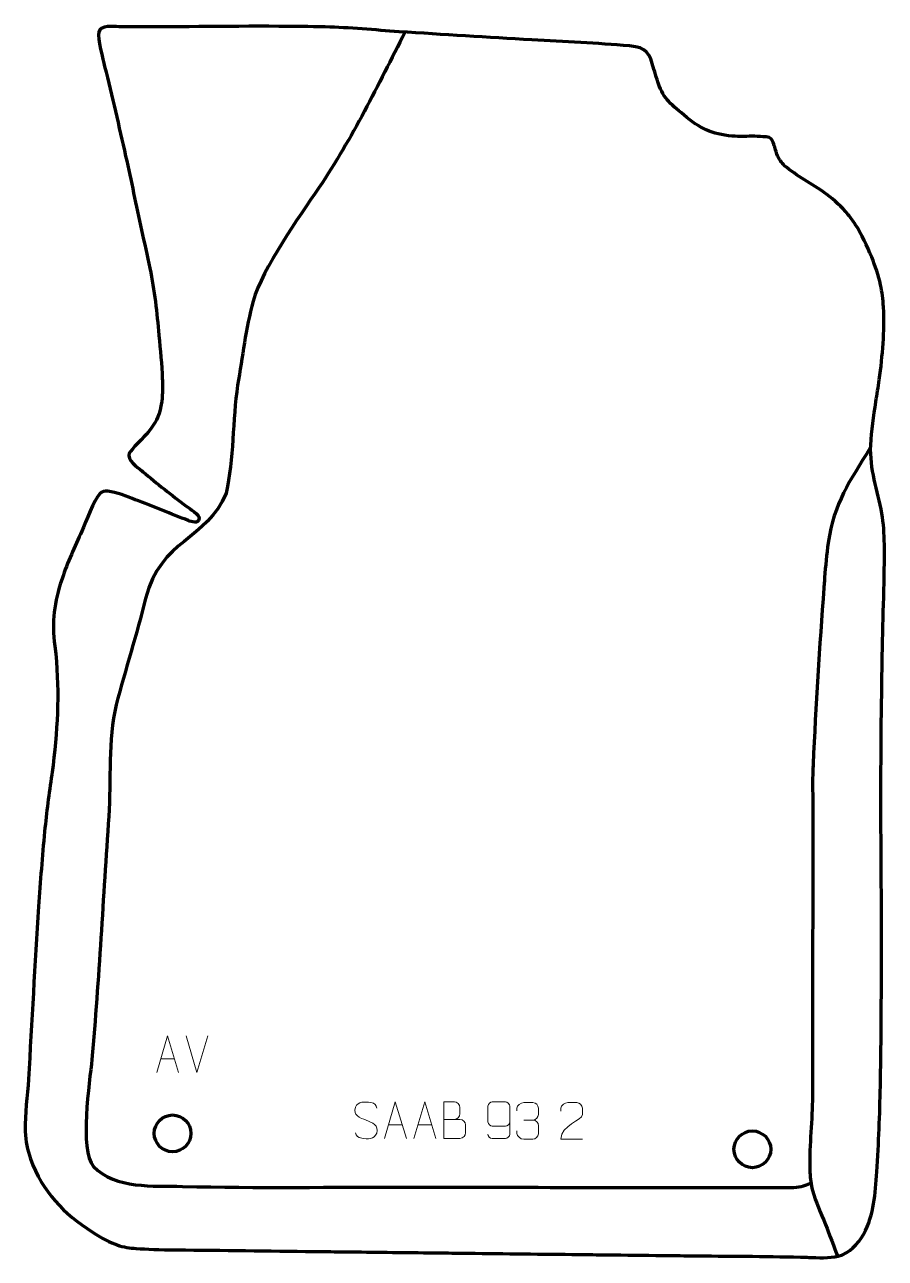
# Model space of a CAD drawing. Header units: millimetres. Extents: x 1161 to 1746, y 95 to 935.
import ezdxf

# ---------------------------------------------------------------- set-up
doc = ezdxf.new("R2010")
doc.units = ezdxf.units.MM
doc.header["$MEASUREMENT"] = 0
doc.layers.add('layer 1', color=7, linetype='Continuous', plot=False)
doc.layers.add('layer 2', color=7, linetype='Continuous')
doc.layers.add('layer 3', color=7, linetype='Continuous')

msp = doc.modelspace()

# ---------------------------------------------------------------- linework, layer by layer
at = {"layer": 'layer 1', "color": 250, "lineweight": 9}
for points, knots in [([(1250.5573, 221.6009), (1250.5573, 221.6009), (1257.9283, 246.5544), (1257.9283, 246.5544), (1257.9283, 246.5544), (1257.9283, 246.5544), (1265.4982, 221.6009), (1265.4982, 221.6009)], [0, 0, 0, 0, 0.33333333, 0.33333333, 0.33333333, 0.33333333, 1, 1, 1, 1]), ([(1392.9959, 189.2246), (1388.7476, 190.695), (1383.8395, 192.4908), (1385.8446, 198.0111), (1385.8446, 198.0111), (1387.3481, 202.151), (1392.5617, 201.7625), (1396.1653, 201.1614), (1396.1653, 201.1614), (1399.0259, 200.6842), (1399.8906, 199.471), (1400.2012, 197.3869)], [0, 0, 0, 0, 0.25, 0.25, 0.25, 0.25, 0.5, 0.5, 0.5, 0.5, 1, 1, 1, 1]), ([(1405.5254, 176.7478), (1405.5254, 176.7478), (1412.8964, 201.7013), (1412.8964, 201.7013), (1412.8964, 201.7013), (1412.8964, 201.7013), (1420.4663, 176.7478), (1420.4663, 176.7478)], [0, 0, 0, 0, 0.33333333, 0.33333333, 0.33333333, 0.33333333, 1, 1, 1, 1]), ([(1425.5254, 176.7478), (1425.5254, 176.7478), (1432.8964, 201.7013), (1432.8964, 201.7013), (1432.8964, 201.7013), (1432.8964, 201.7013), (1440.4663, 176.7478), (1440.4663, 176.7478)], [0, 0, 0, 0, 0.33333333, 0.33333333, 0.33333333, 0.33333333, 1, 1, 1, 1]), ([(1445.9458, 189.7126), (1449.5844, 189.713), (1453.1715, 189.713), (1456.8109, 189.7126), (1456.8109, 189.7126), (1458.7863, 189.6953), (1460.7099, 187.9592), (1460.7099, 185.9096), (1460.7099, 185.9096), (1460.7095, 184.781), (1460.7095, 181.7316), (1460.7099, 180.6027), (1460.7099, 180.6027), (1460.7275, 178.7448), (1459.1854, 176.7309), (1456.8639, 176.7478), (1456.8639, 176.7478), (1453.2241, 176.7482), (1449.5847, 176.7482), (1445.9458, 176.7478), (1445.9458, 176.7478), (1445.9458, 185.0661), (1445.9458, 193.3839), (1445.9458, 201.7014), (1445.9458, 201.7014), (1448.3195, 201.7014), (1450.6936, 201.7014), (1453.0678, 201.7014), (1453.0678, 201.7014), (1454.7486, 201.719), (1456.8454, 199.8085), (1456.8631, 197.8461), (1456.8631, 197.8461), (1456.8627, 195.78), (1456.8627, 195.634), (1456.8631, 193.5675), (1456.8631, 193.5675), (1456.8804, 191.5014), (1455.0259, 189.6953), (1453.0159, 189.7126)], [0, 0, 0, 0, 0.09090909, 0.09090909, 0.09090909, 0.09090909, 0.18181818, 0.18181818, 0.18181818, 0.18181818, 0.27272727, 0.27272727, 0.27272727, 0.27272727, 0.36363636, 0.36363636, 0.36363636, 0.36363636, 0.45454545, 0.45454545, 0.45454545, 0.45454545, 0.54545455, 0.54545455, 0.54545455, 0.54545455, 0.63636364, 0.63636364, 0.63636364, 0.63636364, 0.72727273, 0.72727273, 0.72727273, 0.72727273, 0.81818182, 0.81818182, 0.81818182, 0.81818182, 1, 1, 1, 1]), ([(1475.8981, 179.6839), (1475.9222, 178.3444), (1477.2784, 176.6911), (1478.8503, 176.7255), (1478.8503, 176.7255), (1481.8351, 176.7258), (1484.8203, 176.7258), (1487.8057, 176.7255), (1487.8057, 176.7255), (1489.0248, 176.7105), (1490.753, 178.1481), (1490.758, 179.6839), (1490.758, 179.6839), (1490.7577, 186.0443), (1490.7577, 192.4051), (1490.758, 198.7659), (1490.758, 198.7659), (1490.7533, 199.9288), (1489.0248, 201.6999), (1487.8057, 201.7243), (1487.8057, 201.7243), (1484.8203, 201.724), (1481.8351, 201.724), (1478.8503, 201.7243), (1478.8503, 201.7243), (1477.5722, 201.6805), (1475.9025, 200.066), (1475.8981, 198.7659), (1475.8981, 198.7659), (1475.8981, 195.1825), (1475.8981, 191.5995), (1475.8981, 188.0167), (1475.8981, 188.0167), (1475.9366, 186.5385), (1477.5193, 185.1056), (1478.8503, 185.1077), (1478.8503, 185.1077), (1481.8351, 185.1074), (1484.8203, 185.1074), (1487.8057, 185.1077), (1487.8057, 185.1077), (1489.1352, 185.1027), (1490.7782, 186.6099), (1490.7365, 188.0385)], [0, 0, 0, 0, 0.08333333, 0.08333333, 0.08333333, 0.08333333, 0.16666667, 0.16666667, 0.16666667, 0.16666667, 0.25, 0.25, 0.25, 0.25, 0.33333333, 0.33333333, 0.33333333, 0.33333333, 0.41666667, 0.41666667, 0.41666667, 0.41666667, 0.5, 0.5, 0.5, 0.5, 0.58333333, 0.58333333, 0.58333333, 0.58333333, 0.66666667, 0.66666667, 0.66666667, 0.66666667, 0.75, 0.75, 0.75, 0.75, 0.83333333, 0.83333333, 0.83333333, 0.83333333, 1, 1, 1, 1]), ([(1495.5202, 195.4698), (1495.5202, 195.4698), (1495.5202, 197.327), (1495.5202, 197.327), (1495.5202, 197.327), (1495.5059, 199.0689), (1498.1704, 201.187), (1500.2295, 201.1643), (1500.2295, 201.1643), (1502.2936, 201.1643), (1504.3576, 201.1643), (1506.4213, 201.1643), (1506.4213, 201.1643), (1508.6158, 201.1731), (1510.2141, 199.3263), (1510.2585, 197.4142), (1510.2585, 197.4142), (1510.2581, 195.9791), (1510.2581, 194.544), (1510.2585, 193.1085), (1510.2585, 193.1085), (1510.2099, 191.455), (1508.6073, 189.225), (1506.409, 189.235), (1506.409, 189.235), (1508.6127, 189.2238), (1510.2207, 187.4206), (1510.2747, 185.3611), (1510.2747, 185.3611), (1510.2743, 183.5764), (1510.2743, 181.7917), (1510.2747, 180.0066), (1510.2747, 180.0066), (1510.2848, 177.9452), (1508.2299, 176.1821), (1506.409, 176.1902), (1506.409, 176.1902), (1504.3437, 176.1905), (1502.2785, 176.1905), (1500.2129, 176.1902), (1500.2129, 176.1902), (1498.0443, 176.2017), (1495.5133, 178.6019), (1495.4947, 180.0637), (1495.4947, 180.0637), (1495.4947, 180.0637), (1495.4947, 181.9723), (1495.4947, 181.9723)], [0, 0, 0, 0, 0.07692308, 0.07692308, 0.07692308, 0.07692308, 0.15384615, 0.15384615, 0.15384615, 0.15384615, 0.23076923, 0.23076923, 0.23076923, 0.23076923, 0.30769231, 0.30769231, 0.30769231, 0.30769231, 0.38461538, 0.38461538, 0.38461538, 0.38461538, 0.46153846, 0.46153846, 0.46153846, 0.46153846, 0.53846154, 0.53846154, 0.53846154, 0.53846154, 0.61538462, 0.61538462, 0.61538462, 0.61538462, 0.69230769, 0.69230769, 0.69230769, 0.69230769, 0.76923077, 0.76923077, 0.76923077, 0.76923077, 0.84615385, 0.84615385, 0.84615385, 0.84615385, 1, 1, 1, 1]), ([(1540.2562, 176.1902), (1535.3418, 176.1905), (1530.4274, 176.1905), (1525.5133, 176.1902), (1525.5133, 176.1902), (1525.5133, 186.1225), (1540.1643, 188.7637), (1540.2562, 193.074), (1540.2562, 193.074), (1540.2559, 194.4981), (1540.2559, 195.9218), (1540.2562, 197.3451), (1540.2562, 197.3451), (1540.2393, 199.4222), (1538.1165, 201.147), (1536.4455, 201.1643), (1536.4455, 201.1643), (1534.3723, 201.1639), (1532.2994, 201.1639), (1530.227, 201.1643), (1530.227, 201.1643), (1528.4049, 201.1808), (1525.5802, 199.3887), (1525.5133, 197.2951), (1525.5133, 197.2951), (1525.5133, 197.2951), (1525.5133, 195.2403), (1525.5133, 195.2403)], [0, 0, 0, 0, 0.125, 0.125, 0.125, 0.125, 0.25, 0.25, 0.25, 0.25, 0.375, 0.375, 0.375, 0.375, 0.5, 0.5, 0.5, 0.5, 0.625, 0.625, 0.625, 0.625, 0.75, 0.75, 0.75, 0.75, 1, 1, 1, 1]), ([(1392.9959, 189.2245), (1397.0145, 187.5778), (1402.044, 185.6895), (1400.21, 180.3292), (1400.21, 180.3292), (1398.7502, 176.0628), (1393.8394, 176.3195), (1390.1133, 176.8742), (1390.1133, 176.8742), (1387.3633, 177.284), (1386.1424, 178.4975), (1385.7644, 180.6097)], [0, 0, 0, 0, 0.25, 0.25, 0.25, 0.25, 0.5, 0.5, 0.5, 0.5, 1, 1, 1, 1])]:
    msp.add_open_spline(points, degree=3, knots=knots, dxfattribs=at)
for points in [[(1277.9168, 221.5936), (1277.9168, 221.5936), (1270.595, 246.5472), (1270.595, 246.5472)], [(1285.2387, 246.5472), (1285.2387, 246.5472), (1277.9169, 221.5936), (1277.9169, 221.5936)], [(1253.2799, 230.8503), (1253.2799, 230.8503), (1262.7756, 230.8503), (1262.7756, 230.8503)], [(1408.248, 185.9972), (1408.248, 185.9972), (1417.7437, 185.9972), (1417.7437, 185.9972)], [(1428.248, 185.9972), (1428.248, 185.9972), (1437.7437, 185.9972), (1437.7437, 185.9972)], [(1500.2299, 189.2246), (1500.2299, 189.2246), (1506.4263, 189.2246), (1506.4263, 189.2246)]]:
    msp.add_open_spline(points, degree=3, dxfattribs=at)
at = {"layer": 'layer 2', "color": 142, "lineweight": 200}
for centre in [(1261.3729, 180.2162), (1655.7785, 169.3679)]:
    msp.add_ellipse(centre, major_axis=(0, 12.5), ratio=1, dxfattribs=at)
at = {"layer": 'layer 2', "color": 142, "lineweight": 158}
for points, knots in [([(1419.5407, 929.6888), (1400.6696, 893.0345), (1384.0975, 858.0178), (1360.8762, 823.6274), (1360.8762, 823.6274), (1347.1489, 803.2682), (1322.7548, 769.3409), (1316.1173, 746.5894), (1316.1173, 746.5894), (1311.1556, 727.7808), (1308.9064, 708.5377), (1305.5735, 689.4092), (1305.5735, 689.4092), (1302.0461, 665.6547), (1303.173, 638.7887), (1297.7402, 615.9607), (1297.7402, 615.9607), (1284.8581, 583.7153), (1252.9694, 584.4114), (1242.9814, 544.2934), (1242.9814, 544.2934), (1236.8718, 519.9116), (1229.4474, 496.0601), (1222.9547, 471.8324), (1222.9547, 471.8324), (1217.2872, 447.6908), (1219.6494, 420.8132), (1217.9389, 395.9385), (1217.9389, 395.9385), (1214.1626, 340.8893), (1211.2282, 285.4168), (1206.5077, 230.4793), (1206.5077, 230.4793), (1204.8743, 215.2557), (1197.7655, 168.8577), (1207.5237, 157.6884), (1207.5237, 157.6884), (1223.1112, 142.1872), (1247.7927, 144.6658), (1268.2095, 144.1213), (1268.2095, 144.1213), (1319.119, 142.8453), (1370.4945, 143.7299), (1421.4697, 143.6645), (1421.4697, 143.6645), (1507.4575, 143.5535), (1593.4621, 143.2634), (1679.4475, 143.2979), (1679.4475, 143.2979), (1686.8151, 143.3009), (1687.9642, 143.5516), (1694.8603, 146.0576)], [0, 0, 0, 0, 0.07142857, 0.07142857, 0.07142857, 0.07142857, 0.14285714, 0.14285714, 0.14285714, 0.14285714, 0.21428571, 0.21428571, 0.21428571, 0.21428571, 0.28571429, 0.28571429, 0.28571429, 0.28571429, 0.35714286, 0.35714286, 0.35714286, 0.35714286, 0.42857143, 0.42857143, 0.42857143, 0.42857143, 0.5, 0.5, 0.5, 0.5, 0.57142857, 0.57142857, 0.57142857, 0.57142857, 0.64285714, 0.64285714, 0.64285714, 0.64285714, 0.71428571, 0.71428571, 0.71428571, 0.71428571, 0.78571429, 0.78571429, 0.78571429, 0.78571429, 0.85714286, 0.85714286, 0.85714286, 0.85714286, 1, 1, 1, 1]), ([(1735.9656, 646.66), (1721.7791, 623.5838), (1711.4205, 609.4921), (1707.3725, 582.1178), (1707.3725, 582.1178), (1706.2217, 574.3355), (1705.5251, 566.3895), (1704.953, 558.5448), (1704.953, 558.5448), (1704.953, 558.5448), (1704.8553, 557.2045), (1704.8553, 557.2045), (1704.8553, 557.2045), (1704.7416, 555.6213), (1704.626, 554.0387), (1704.5071, 552.4559), (1704.5071, 552.4559), (1704.5071, 552.4559), (1704.4323, 551.4703), (1704.4323, 551.4703), (1704.4323, 551.4703), (1701.3629, 511.4693), (1698.9936, 471.4272), (1697.1205, 431.3531), (1697.1205, 431.3531), (1697.0766, 430.4035), (1697.0334, 429.4538), (1696.9904, 428.5042), (1696.9904, 428.5042), (1696.5662, 418.9912), (1696.9094, 409.358), (1696.9043, 399.8277), (1696.9043, 399.8277), (1696.8019, 349.2527), (1696.8125, 298.6775), (1696.7824, 248.1024), (1696.7824, 248.1024), (1696.7731, 232.9095), (1696.7279, 217.7176), (1696.6155, 202.5251), (1696.6155, 202.5251), (1696.4888, 186.5423), (1694.1311, 169.254), (1694.9618, 153.4734), (1694.9618, 153.4734), (1695.1835, 149.2604), (1695.6528, 145.5209), (1696.6977, 141.427), (1696.6977, 141.427), (1698.8244, 133.5302), (1702.493, 125.8892), (1705.5177, 118.2871), (1705.5177, 118.2871), (1708.4026, 110.7903), (1711.249, 103.2773), (1714.0876, 95.7628)], [0, 0, 0, 0, 0.06666667, 0.06666667, 0.06666667, 0.06666667, 0.13333333, 0.13333333, 0.13333333, 0.13333333, 0.2, 0.2, 0.2, 0.2, 0.26666667, 0.26666667, 0.26666667, 0.26666667, 0.33333333, 0.33333333, 0.33333333, 0.33333333, 0.4, 0.4, 0.4, 0.4, 0.46666667, 0.46666667, 0.46666667, 0.46666667, 0.53333333, 0.53333333, 0.53333333, 0.53333333, 0.6, 0.6, 0.6, 0.6, 0.66666667, 0.66666667, 0.66666667, 0.66666667, 0.73333333, 0.73333333, 0.73333333, 0.73333333, 0.8, 0.8, 0.8, 0.8, 0.86666667, 0.86666667, 0.86666667, 0.86666667, 1, 1, 1, 1])]:
    msp.add_open_spline(points, degree=3, knots=knots, dxfattribs=at)
at = {"layer": 'layer 3', "color": 242, "lineweight": 158}
msp.add_open_spline([(1618.6678, 96.8617), (1612.3187, 96.9348), (1605.9696, 97.0079), (1599.6205, 97.081), (1599.6205, 97.081), (1586.9223, 97.2273), (1574.224, 97.3735), (1561.5258, 97.5197), (1561.5258, 97.5197), (1555.1767, 97.5929), (1548.8276, 97.666), (1542.4785, 97.7391), (1542.4785, 97.7391), (1517.3995, 98.0279), (1492.3205, 98.3167), (1467.2415, 98.6055), (1467.2415, 98.6055), (1461.2099, 98.675), (1455.1782, 98.7445), (1449.1465, 98.8139), (1449.1465, 98.8139), (1443.4323, 98.8797), (1437.7181, 98.9455), (1432.0039, 99.0113), (1432.0039, 99.0113), (1413.2741, 99.227), (1394.5442, 99.4427), (1375.8143, 99.6584), (1375.8143, 99.6584), (1369.7827, 99.7279), (1363.751, 99.7974), (1357.7193, 99.8668), (1357.7193, 99.8668), (1326.6531, 100.2297), (1295.2554, 100.6549), (1264.2264, 100.9272), (1264.2264, 100.9272), (1252.1848, 101.0329), (1243.7019, 101.4018), (1236.617, 101.9057), (1236.617, 101.9057), (1227.7243, 102.5382), (1220.6272, 104.0439), (1206.8504, 112.9969), (1206.8504, 112.9969), (1187.0431, 125.869), (1173.0629, 140.3034), (1164.6857, 162.7956), (1164.6857, 162.7956), (1162.5626, 169.006), (1161.4778, 174.8543), (1161.1057, 181.4008), (1161.1057, 181.4008), (1161.1057, 181.4008), (1161.0684, 182.3552), (1161.0684, 182.3552), (1161.0684, 182.3552), (1160.7396, 193.3643), (1162.6557, 205.8177), (1163.3243, 217.0008), (1163.3243, 217.0008), (1165.5629, 256.2039), (1167.6432, 295.414), (1170.2219, 334.5971), (1170.2219, 334.5971), (1171.3606, 351.667), (1172.6767, 368.7069), (1174.3123, 385.737), (1174.3123, 385.737), (1175.5623, 398.6367), (1177.3145, 411.437), (1179.1311, 424.2656), (1179.1311, 424.2656), (1179.4412, 426.4535), (1179.7345, 428.6391), (1180.0137, 430.8312), (1180.0137, 430.8312), (1183.4138, 458.7835), (1184.6089, 483.5631), (1181.2515, 511.6487), (1181.2515, 511.6487), (1178.9643, 528.8663), (1180.6963, 541.237), (1186.1362, 557.6294), (1186.1362, 557.6294), (1189.8569, 568.7116), (1194.8825, 579.4215), (1199.6927, 590.0662), (1199.6927, 590.0662), (1202.5119, 596.3242), (1207.6146, 611.2076), (1211.963, 615.453), (1211.963, 615.453), (1213.7923, 617.2388), (1214.7456, 617.2987), (1217.3555, 617.1238), (1217.3555, 617.1238), (1223.0679, 616.7409), (1230.5275, 613.5688), (1235.9217, 611.4298), (1235.9217, 611.4298), (1242.0749, 609.0912), (1248.1824, 606.6253), (1254.3107, 604.2214), (1254.3107, 604.2214), (1260.2062, 601.924), (1266.1417, 599.4496), (1272.032, 597.2128), (1272.032, 597.2128), (1274.2373, 596.3753), (1279.0239, 594.7369), (1279.4227, 598.5221), (1279.4227, 598.5221), (1279.7446, 601.578), (1273.0188, 605.2764), (1270.6191, 607.0542), (1270.6191, 607.0542), (1260.5409, 614.5207), (1250.8647, 622.4796), (1241.1729, 630.4348), (1241.1729, 630.4348), (1241.1729, 630.4348), (1240.4445, 631.0326), (1240.4445, 631.0326), (1240.4445, 631.0326), (1237.3098, 633.6058), (1229.9789, 638.4925), (1231.8958, 643.0178), (1231.8958, 643.0178), (1232.9806, 645.5786), (1242.1909, 654.2104), (1244.9646, 657.547), (1244.9646, 657.547), (1249.4464, 662.9384), (1252.1796, 668.1371), (1253.4537, 675.0705), (1253.4537, 675.0705), (1253.4537, 675.0705), (1253.6502, 676.1398), (1253.6502, 676.1398), (1253.6502, 676.1398), (1254.5544, 681.4727), (1254.5045, 687.0312), (1254.3874, 692.4239), (1254.3874, 692.4239), (1254.3874, 692.4239), (1254.3601, 693.5647), (1254.3601, 693.5647), (1254.3601, 693.5647), (1254.1023, 703.4955), (1252.9751, 713.4408), (1252.0732, 723.3316), (1252.0732, 723.3316), (1250.6996, 738.7056), (1248.9908, 753.7017), (1245.9771, 768.8595), (1245.9771, 768.8595), (1244.1684, 777.5593), (1242.1086, 786.2086), (1240.232, 794.8953), (1240.232, 794.8953), (1236.6481, 811.6404), (1233.1357, 828.398), (1229.4343, 845.1179), (1229.4343, 845.1179), (1224.8932, 865.5543), (1220.1812, 885.9398), (1215.142, 906.2597), (1215.142, 906.2597), (1213.9816, 910.8828), (1210.2249, 925.4037), (1211.0964, 929.6114), (1211.0964, 929.6114), (1212.6068, 934.6587), (1220.6873, 933.2858), (1224.9737, 933.2473), (1224.9737, 933.2473), (1261.2121, 932.9213), (1297.4419, 933.7348), (1333.6802, 933.5248), (1333.6802, 933.5248), (1344.162, 933.4579), (1354.6397, 933.3284), (1365.1197, 933.1188), (1365.1197, 933.1188), (1381.9229, 932.7678), (1398.7631, 930.9729), (1415.5392, 929.8795), (1415.5392, 929.8795), (1445.6168, 927.9473), (1475.6941, 926.033), (1505.7849, 924.315), (1505.7849, 924.315), (1527.9294, 923.0621), (1550.0571, 922.1057), (1572.1611, 920.187), (1572.1611, 920.187), (1584.2832, 919.1256), (1585.6867, 915.3249), (1588.8648, 904.4211), (1588.8648, 904.4211), (1589.5562, 902.0365), (1590.1813, 899.6411), (1590.9186, 897.2696), (1590.9186, 897.2696), (1595.0106, 884.605), (1599.2139, 881.5028), (1609.2936, 873.0562), (1609.2936, 873.0562), (1619.9855, 864.1228), (1628.0791, 860.1088), (1642.1208, 858.8029), (1642.1208, 858.8029), (1644.6739, 858.6581), (1647.2092, 858.6419), (1649.765, 858.6473), (1649.765, 858.6473), (1655.0519, 858.7074), (1659.8468, 858.7966), (1665.141, 858.2821), (1665.141, 858.2821), (1668.5398, 857.8434), (1669.0277, 856.6516), (1670.2898, 853.2909), (1670.2898, 853.2909), (1671.2607, 850.7053), (1671.8785, 848.0713), (1672.9073, 845.4889), (1672.9073, 845.4889), (1674.2081, 842.5485), (1675.438, 840.9286), (1677.7382, 838.7057), (1677.7382, 838.7057), (1685.5057, 831.8151), (1696.8128, 826.155), (1705.4789, 819.8712), (1705.4789, 819.8712), (1705.4789, 819.8712), (1706.2356, 819.3141), (1706.2356, 819.3141), (1706.2356, 819.3141), (1711.9544, 815.0512), (1716.4348, 810.8286), (1720.9798, 805.3192), (1720.9798, 805.3192), (1722.7145, 803.1825), (1724.2447, 801.0494), (1725.7814, 798.769), (1725.7814, 798.769), (1730.3621, 791.7587), (1733.7807, 784.1107), (1736.9641, 776.3899), (1736.9641, 776.3899), (1739.429, 770.3301), (1741.5887, 764.1178), (1742.9775, 757.7172), (1742.9775, 757.7172), (1744.0405, 752.6288), (1744.6311, 747.6435), (1745.0535, 742.4685), (1745.0535, 742.4685), (1745.7362, 725.6845), (1744.4633, 709.6964), (1742.1339, 693.0923), (1742.1339, 693.0923), (1741.4081, 688.0837), (1740.6228, 683.085), (1739.8281, 678.087), (1739.8281, 678.087), (1738.2492, 668.2072), (1736.89, 658.6243), (1736.3215, 648.618), (1736.3215, 648.618), (1735.6264, 632.3915), (1740.914, 617.7271), (1743.9099, 602.0369), (1743.9099, 602.0369), (1746.2422, 588.9882), (1745.6374, 572.989), (1745.4441, 559.6395), (1745.4441, 559.6395), (1745.2713, 546.6778), (1744.8036, 533.7187), (1744.5042, 520.7591), (1744.5042, 520.7591), (1744.5042, 520.7591), (1744.4833, 519.8229), (1744.4833, 519.8229), (1744.4833, 519.8229), (1744.2816, 510.6388), (1744.0859, 501.4559), (1743.9438, 492.2706), (1743.9438, 492.2706), (1743.4272, 457.7201), (1743.0952, 423.1757), (1743.2815, 388.6209), (1743.2815, 388.6209), (1743.3788, 372.1041), (1743.5112, 355.5879), (1743.5634, 339.0707), (1743.5634, 339.0707), (1743.6873, 296.8239), (1743.6337, 254.5862), (1742.8638, 212.3447), (1742.8638, 212.3447), (1742.4944, 192.9049), (1741.771, 173.5307), (1740.388, 154.1342), (1740.388, 154.1342), (1739.2388, 138.812), (1738.8642, 125.4048), (1731.4521, 111.4498), (1731.4521, 111.4498), (1727.3685, 104.8217), (1721.9868, 98.8307), (1714.2603, 96.6815), (1714.2603, 96.6815), (1708.1345, 95.1833), (1700.4289, 95.6203), (1694.1185, 95.8379), (1694.1185, 95.8379), (1694.1185, 95.8379), (1693.1674, 95.8707), (1693.1674, 95.8707), (1693.1674, 95.8707), (1668.3432, 96.6252), (1643.5005, 96.5855), (1618.6678, 96.8617)], degree=3, knots=[0, 0, 0, 0, 0.01204819, 0.01204819, 0.01204819, 0.01204819, 0.02409639, 0.02409639, 0.02409639, 0.02409639, 0.03614458, 0.03614458, 0.03614458, 0.03614458, 0.04819277, 0.04819277, 0.04819277, 0.04819277, 0.06024096, 0.06024096, 0.06024096, 0.06024096, 0.07228916, 0.07228916, 0.07228916, 0.07228916, 0.08433735, 0.08433735, 0.08433735, 0.08433735, 0.09638554, 0.09638554, 0.09638554, 0.09638554, 0.10843373, 0.10843373, 0.10843373, 0.10843373, 0.12048193, 0.12048193, 0.12048193, 0.12048193, 0.13253012, 0.13253012, 0.13253012, 0.13253012, 0.14457831, 0.14457831, 0.14457831, 0.14457831, 0.15662651, 0.15662651, 0.15662651, 0.15662651, 0.1686747, 0.1686747, 0.1686747, 0.1686747, 0.18072289, 0.18072289, 0.18072289, 0.18072289, 0.19277108, 0.19277108, 0.19277108, 0.19277108, 0.20481928, 0.20481928, 0.20481928, 0.20481928, 0.21686747, 0.21686747, 0.21686747, 0.21686747, 0.22891566, 0.22891566, 0.22891566, 0.22891566, 0.24096386, 0.24096386, 0.24096386, 0.24096386, 0.25301205, 0.25301205, 0.25301205, 0.25301205, 0.26506024, 0.26506024, 0.26506024, 0.26506024, 0.27710843, 0.27710843, 0.27710843, 0.27710843, 0.28915663, 0.28915663, 0.28915663, 0.28915663, 0.30120482, 0.30120482, 0.30120482, 0.30120482, 0.31325301, 0.31325301, 0.31325301, 0.31325301, 0.3253012, 0.3253012, 0.3253012, 0.3253012, 0.3373494, 0.3373494, 0.3373494, 0.3373494, 0.34939759, 0.34939759, 0.34939759, 0.34939759, 0.36144578, 0.36144578, 0.36144578, 0.36144578, 0.37349398, 0.37349398, 0.37349398, 0.37349398, 0.38554217, 0.38554217, 0.38554217, 0.38554217, 0.39759036, 0.39759036, 0.39759036, 0.39759036, 0.40963855, 0.40963855, 0.40963855, 0.40963855, 0.42168675, 0.42168675, 0.42168675, 0.42168675, 0.43373494, 0.43373494, 0.43373494, 0.43373494, 0.44578313, 0.44578313, 0.44578313, 0.44578313, 0.45783133, 0.45783133, 0.45783133, 0.45783133, 0.46987952, 0.46987952, 0.46987952, 0.46987952, 0.48192771, 0.48192771, 0.48192771, 0.48192771, 0.4939759, 0.4939759, 0.4939759, 0.4939759, 0.5060241, 0.5060241, 0.5060241, 0.5060241, 0.51807229, 0.51807229, 0.51807229, 0.51807229, 0.53012048, 0.53012048, 0.53012048, 0.53012048, 0.54216867, 0.54216867, 0.54216867, 0.54216867, 0.55421687, 0.55421687, 0.55421687, 0.55421687, 0.56626506, 0.56626506, 0.56626506, 0.56626506, 0.57831325, 0.57831325, 0.57831325, 0.57831325, 0.59036145, 0.59036145, 0.59036145, 0.59036145, 0.60240964, 0.60240964, 0.60240964, 0.60240964, 0.61445783, 0.61445783, 0.61445783, 0.61445783, 0.62650602, 0.62650602, 0.62650602, 0.62650602, 0.63855422, 0.63855422, 0.63855422, 0.63855422, 0.65060241, 0.65060241, 0.65060241, 0.65060241, 0.6626506, 0.6626506, 0.6626506, 0.6626506, 0.6746988, 0.6746988, 0.6746988, 0.6746988, 0.68674699, 0.68674699, 0.68674699, 0.68674699, 0.69879518, 0.69879518, 0.69879518, 0.69879518, 0.71084337, 0.71084337, 0.71084337, 0.71084337, 0.72289157, 0.72289157, 0.72289157, 0.72289157, 0.73493976, 0.73493976, 0.73493976, 0.73493976, 0.74698795, 0.74698795, 0.74698795, 0.74698795, 0.75903614, 0.75903614, 0.75903614, 0.75903614, 0.77108434, 0.77108434, 0.77108434, 0.77108434, 0.78313253, 0.78313253, 0.78313253, 0.78313253, 0.79518072, 0.79518072, 0.79518072, 0.79518072, 0.80722892, 0.80722892, 0.80722892, 0.80722892, 0.81927711, 0.81927711, 0.81927711, 0.81927711, 0.8313253, 0.8313253, 0.8313253, 0.8313253, 0.84337349, 0.84337349, 0.84337349, 0.84337349, 0.85542169, 0.85542169, 0.85542169, 0.85542169, 0.86746988, 0.86746988, 0.86746988, 0.86746988, 0.87951807, 0.87951807, 0.87951807, 0.87951807, 0.89156627, 0.89156627, 0.89156627, 0.89156627, 0.90361446, 0.90361446, 0.90361446, 0.90361446, 0.91566265, 0.91566265, 0.91566265, 0.91566265, 0.92771084, 0.92771084, 0.92771084, 0.92771084, 0.93975904, 0.93975904, 0.93975904, 0.93975904, 0.95180723, 0.95180723, 0.95180723, 0.95180723, 0.96385542, 0.96385542, 0.96385542, 0.96385542, 0.97590361, 0.97590361, 0.97590361, 0.97590361, 1, 1, 1, 1], dxfattribs=at)

doc.saveas('drawing.dxf')
